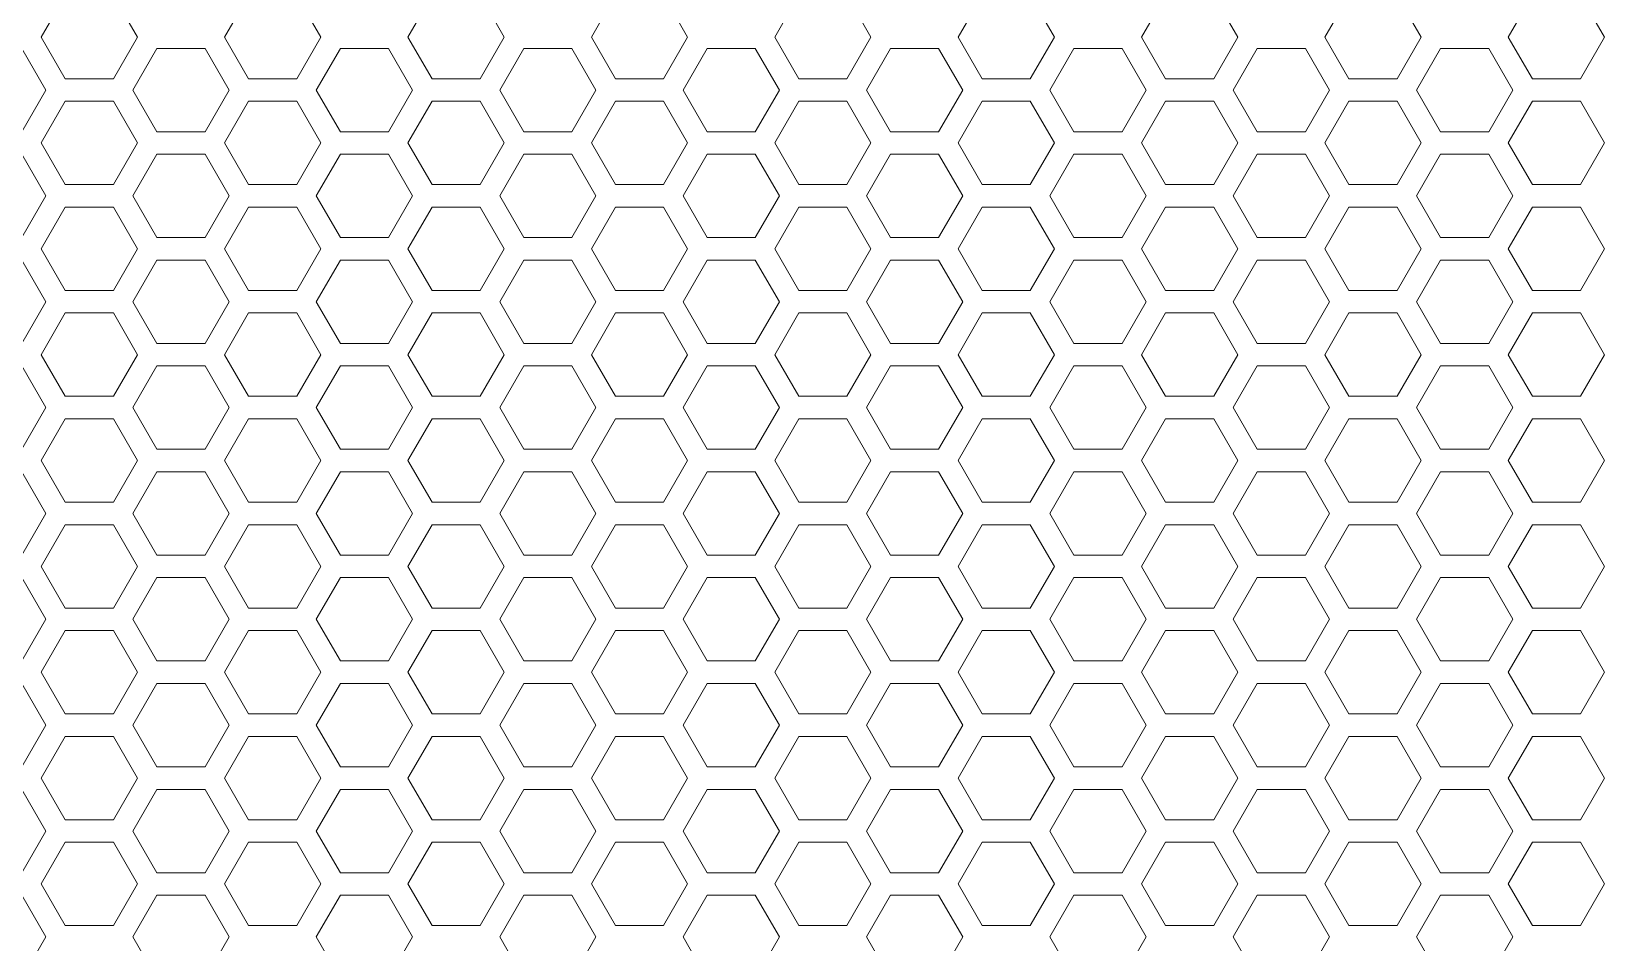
# Model space of a CAD drawing. Header units: millimetres. Extents: x 0 to 140, y -17 to 195.
# Drawn here: x 8.71 to 17.6, y 121.4 to 126.55 of the extents above; entities that cross this region are included whole.
import ezdxf

# ---------------------------------------------------------------- set-up
doc = ezdxf.new("R2010")
doc.units = ezdxf.units.MM
doc.layers.add('4203-42785_1_0', color=7, linetype='Continuous')

# ---------------------------------------------------------------- blocks, each defined once
blk = doc.blocks.new('a')
at = {"layer": '4203-42785_1_0', "color": 0, "linetype": 'ByBlock', "lineweight": 9}
for p, q in [((1509.7726, 443.4373), (1509.6659, 443.2525)), ((1510.0928, 443.2525), (1509.9861, 443.4373)), ((1510.5859, 443.4373), (1510.4792, 443.2525)), ((1510.9061, 443.2525), (1510.7994, 443.4373)), ((1511.3992, 443.4373), (1511.2925, 443.2525)), ((1511.7193, 443.2525), (1511.6126, 443.4373)), ((1512.2124, 443.4373), (1512.1057, 443.2525)), ((1512.5326, 443.2525), (1512.4259, 443.4373)), ((1513.0257, 443.4373), (1512.919, 443.2525)), ((1513.3458, 443.2525), (1513.2391, 443.4373)), ((1513.8389, 443.4373), (1513.7322, 443.2525)), ((1514.1591, 443.2525), (1514.0523, 443.4373)), ((1514.6522, 443.4373), (1514.5455, 443.2525)), ((1514.9724, 443.2525), (1514.8656, 443.4373)), ((1515.4655, 443.4373), (1515.3587, 443.2525)), ((1515.7856, 443.2525), (1515.6789, 443.4373)), ((1516.2788, 443.4373), (1516.1721, 443.2525)), ((1516.5989, 443.2525), (1516.4922, 443.4373)), ((1509.6862, 443.0177), (1509.5794, 443.2025)), ((1509.6659, 443.2525), (1509.7726, 443.0676)), ((1509.9861, 443.0676), (1510.0928, 443.2525)), ((1510.1793, 443.2025), (1510.0725, 443.0177)), ((1510.3927, 443.2025), (1510.1793, 443.2025)), ((1510.4994, 443.0177), (1510.3927, 443.2025)), ((1510.4792, 443.2525), (1510.5859, 443.0676)), ((1510.7994, 443.0676), (1510.9061, 443.2525)), ((1510.9926, 443.2025), (1510.8858, 443.0177)), ((1511.206, 443.2025), (1510.9926, 443.2025)), ((1511.3127, 443.0177), (1511.206, 443.2025)), ((1511.2925, 443.2525), (1511.3992, 443.0676)), ((1511.6126, 443.0676), (1511.7193, 443.2525)), ((1511.8058, 443.2025), (1511.6991, 443.0177)), ((1512.0192, 443.2025), (1511.8058, 443.2025)), ((1512.1259, 443.0177), (1512.0192, 443.2025)), ((1512.1057, 443.2525), (1512.2124, 443.0676)), ((1512.4259, 443.0676), (1512.5326, 443.2525)), ((1512.6191, 443.2025), (1512.5124, 443.0177)), ((1512.8325, 443.2025), (1512.6191, 443.2025)), ((1512.9393, 443.0177), (1512.8325, 443.2025)), ((1512.919, 443.2525), (1513.0257, 443.0676)), ((1513.2391, 443.0676), (1513.3458, 443.2525)), ((1513.4323, 443.2025), (1513.3256, 443.0177)), ((1513.6457, 443.2025), (1513.4323, 443.2025)), ((1513.7524, 443.0177), (1513.6457, 443.2025)), ((1513.7322, 443.2525), (1513.8389, 443.0676)), ((1514.0523, 443.0676), (1514.1591, 443.2525)), ((1514.2456, 443.2025), (1514.1389, 443.0177)), ((1514.459, 443.2025), (1514.2456, 443.2025)), ((1514.5657, 443.0177), (1514.459, 443.2025)), ((1514.5455, 443.2525), (1514.6522, 443.0676)), ((1514.8656, 443.0676), (1514.9724, 443.2525)), ((1515.0588, 443.2025), (1514.9521, 443.0177)), ((1515.2723, 443.2025), (1515.0588, 443.2025)), ((1515.379, 443.0177), (1515.2723, 443.2025)), ((1515.3587, 443.2525), (1515.4655, 443.0676)), ((1515.6789, 443.0676), (1515.7856, 443.2525)), ((1515.8721, 443.2025), (1515.7654, 443.0177)), ((1516.0855, 443.2025), (1515.8721, 443.2025)), ((1516.1923, 443.0177), (1516.0855, 443.2025)), ((1516.1721, 443.2525), (1516.2788, 443.0676)), ((1516.4922, 443.0676), (1516.5989, 443.2525)), ((1509.7726, 443.0676), (1509.9861, 443.0676)), ((1510.5859, 443.0676), (1510.7994, 443.0676)), ((1511.3992, 443.0676), (1511.6126, 443.0676)), ((1512.2124, 443.0676), (1512.4259, 443.0676)), ((1513.0257, 443.0676), (1513.2391, 443.0676)), ((1513.8389, 443.0676), (1514.0523, 443.0676)), ((1514.6522, 443.0676), (1514.8656, 443.0676)), ((1515.4655, 443.0676), (1515.6789, 443.0676)), ((1516.2788, 443.0676), (1516.4922, 443.0676)), ((1509.5794, 442.8328), (1509.6862, 443.0177)), ((1510.0725, 443.0177), (1510.1793, 442.8328)), ((1510.3927, 442.8328), (1510.4994, 443.0177)), ((1510.8858, 443.0177), (1510.9926, 442.8328)), ((1511.206, 442.8328), (1511.3127, 443.0177)), ((1511.6991, 443.0177), (1511.8058, 442.8328)), ((1512.0192, 442.8328), (1512.1259, 443.0177)), ((1512.5124, 443.0177), (1512.6191, 442.8328)), ((1512.8325, 442.8328), (1512.9393, 443.0177)), ((1513.3256, 443.0177), (1513.4323, 442.8328)), ((1513.6457, 442.8328), (1513.7524, 443.0177)), ((1514.1389, 443.0177), (1514.2456, 442.8328)), ((1514.459, 442.8328), (1514.5657, 443.0177)), ((1514.9521, 443.0177), (1515.0588, 442.8328)), ((1515.2723, 442.8328), (1515.379, 443.0177)), ((1515.7654, 443.0177), (1515.8721, 442.8328)), ((1516.0855, 442.8328), (1516.1923, 443.0177)), ((1509.7726, 442.9678), (1509.6659, 442.7829)), ((1509.9861, 442.9678), (1509.7726, 442.9678)), ((1510.0928, 442.7829), (1509.9861, 442.9678)), ((1510.5859, 442.9678), (1510.4792, 442.7829)), ((1510.7994, 442.9678), (1510.5859, 442.9678)), ((1510.9061, 442.7829), (1510.7994, 442.9678)), ((1511.3992, 442.9678), (1511.2925, 442.7829)), ((1511.6126, 442.9678), (1511.3992, 442.9678)), ((1511.7193, 442.7829), (1511.6126, 442.9678)), ((1512.2124, 442.9678), (1512.1057, 442.7829)), ((1512.4259, 442.9678), (1512.2124, 442.9678)), ((1512.5326, 442.7829), (1512.4259, 442.9678)), ((1513.0257, 442.9678), (1512.919, 442.7829)), ((1513.2391, 442.9678), (1513.0257, 442.9678)), ((1513.3458, 442.7829), (1513.2391, 442.9678)), ((1513.8389, 442.9678), (1513.7322, 442.7829)), ((1514.0523, 442.9678), (1513.8389, 442.9678)), ((1514.1591, 442.7829), (1514.0523, 442.9678)), ((1514.6522, 442.9678), (1514.5455, 442.7829)), ((1514.8656, 442.9678), (1514.6522, 442.9678)), ((1514.9724, 442.7829), (1514.8656, 442.9678)), ((1515.4655, 442.9678), (1515.3587, 442.7829)), ((1515.6789, 442.9678), (1515.4655, 442.9678)), ((1515.7856, 442.7829), (1515.6789, 442.9678)), ((1516.2788, 442.9678), (1516.1721, 442.7829)), ((1516.4922, 442.9678), (1516.2788, 442.9678)), ((1516.5989, 442.7829), (1516.4922, 442.9678)), ((1509.6659, 442.7829), (1509.7726, 442.598)), ((1509.9861, 442.598), (1510.0928, 442.7829)), ((1510.1793, 442.8328), (1510.3927, 442.8328)), ((1510.4792, 442.7829), (1510.5859, 442.598)), ((1510.7994, 442.598), (1510.9061, 442.7829)), ((1510.9926, 442.8328), (1511.206, 442.8328)), ((1511.2925, 442.7829), (1511.3992, 442.598)), ((1511.6126, 442.598), (1511.7193, 442.7829)), ((1511.8058, 442.8328), (1512.0192, 442.8328)), ((1512.1057, 442.7829), (1512.2124, 442.598)), ((1512.4259, 442.598), (1512.5326, 442.7829)), ((1512.6191, 442.8328), (1512.8325, 442.8328)), ((1512.919, 442.7829), (1513.0257, 442.598)), ((1513.2391, 442.598), (1513.3458, 442.7829)), ((1513.4323, 442.8328), (1513.6457, 442.8328)), ((1513.7322, 442.7829), (1513.8389, 442.598)), ((1514.0523, 442.598), (1514.1591, 442.7829)), ((1514.2456, 442.8328), (1514.459, 442.8328)), ((1514.5455, 442.7829), (1514.6522, 442.598)), ((1514.8656, 442.598), (1514.9724, 442.7829)), ((1515.0588, 442.8328), (1515.2723, 442.8328)), ((1515.3587, 442.7829), (1515.4655, 442.598)), ((1515.6789, 442.598), (1515.7856, 442.7829)), ((1515.8721, 442.8328), (1516.0855, 442.8328)), ((1516.1721, 442.7829), (1516.2788, 442.598)), ((1516.4922, 442.598), (1516.5989, 442.7829)), ((1509.6862, 442.5481), (1509.5794, 442.733)), ((1510.1793, 442.733), (1510.0725, 442.5481)), ((1510.3927, 442.733), (1510.1793, 442.733)), ((1510.4994, 442.5481), (1510.3927, 442.733)), ((1510.9926, 442.733), (1510.8858, 442.5481)), ((1511.206, 442.733), (1510.9926, 442.733)), ((1511.3127, 442.5481), (1511.206, 442.733)), ((1511.8058, 442.733), (1511.6991, 442.5481)), ((1512.0192, 442.733), (1511.8058, 442.733)), ((1512.1259, 442.5481), (1512.0192, 442.733)), ((1512.6191, 442.733), (1512.5124, 442.5481)), ((1512.8325, 442.733), (1512.6191, 442.733)), ((1512.9393, 442.5481), (1512.8325, 442.733)), ((1513.4323, 442.733), (1513.3256, 442.5481)), ((1513.6457, 442.733), (1513.4323, 442.733)), ((1513.7524, 442.5481), (1513.6457, 442.733)), ((1514.2456, 442.733), (1514.1389, 442.5481)), ((1514.459, 442.733), (1514.2456, 442.733)), ((1514.5657, 442.5481), (1514.459, 442.733)), ((1515.0588, 442.733), (1514.9521, 442.5481)), ((1515.2723, 442.733), (1515.0588, 442.733)), ((1515.379, 442.5481), (1515.2723, 442.733)), ((1515.8721, 442.733), (1515.7654, 442.5481)), ((1516.0855, 442.733), (1515.8721, 442.733)), ((1516.1923, 442.5481), (1516.0855, 442.733)), ((1509.7726, 442.598), (1509.9861, 442.598)), ((1510.5859, 442.598), (1510.7994, 442.598)), ((1511.3992, 442.598), (1511.6126, 442.598)), ((1512.2124, 442.598), (1512.4259, 442.598)), ((1513.0257, 442.598), (1513.2391, 442.598)), ((1513.8389, 442.598), (1514.0523, 442.598)), ((1514.6522, 442.598), (1514.8656, 442.598)), ((1515.4655, 442.598), (1515.6789, 442.598)), ((1516.2788, 442.598), (1516.4922, 442.598)), ((1509.5794, 442.3633), (1509.6862, 442.5481)), ((1510.0725, 442.5481), (1510.1793, 442.3633)), ((1510.3927, 442.3633), (1510.4994, 442.5481)), ((1510.8858, 442.5481), (1510.9926, 442.3633)), ((1511.206, 442.3633), (1511.3127, 442.5481)), ((1511.6991, 442.5481), (1511.8058, 442.3633)), ((1512.0192, 442.3633), (1512.1259, 442.5481)), ((1512.5124, 442.5481), (1512.6191, 442.3633)), ((1512.8325, 442.3633), (1512.9393, 442.5481)), ((1513.3256, 442.5481), (1513.4323, 442.3633)), ((1513.6457, 442.3633), (1513.7524, 442.5481)), ((1514.1389, 442.5481), (1514.2456, 442.3633)), ((1514.459, 442.3633), (1514.5657, 442.5481)), ((1514.9521, 442.5481), (1515.0588, 442.3633)), ((1515.2723, 442.3633), (1515.379, 442.5481)), ((1515.7654, 442.5481), (1515.8721, 442.3633)), ((1516.0855, 442.3633), (1516.1923, 442.5481)), ((1509.7726, 442.4982), (1509.6659, 442.3134)), ((1509.9861, 442.4982), (1509.7726, 442.4982)), ((1510.0928, 442.3134), (1509.9861, 442.4982)), ((1510.5859, 442.4982), (1510.4792, 442.3134)), ((1510.7994, 442.4982), (1510.5859, 442.4982)), ((1510.9061, 442.3134), (1510.7994, 442.4982)), ((1511.3992, 442.4982), (1511.2925, 442.3134)), ((1511.6126, 442.4982), (1511.3992, 442.4982)), ((1511.7193, 442.3134), (1511.6126, 442.4982)), ((1512.2124, 442.4982), (1512.1057, 442.3134)), ((1512.4259, 442.4982), (1512.2124, 442.4982)), ((1512.5326, 442.3134), (1512.4259, 442.4982)), ((1513.0257, 442.4982), (1512.919, 442.3134)), ((1513.2391, 442.4982), (1513.0257, 442.4982)), ((1513.3458, 442.3134), (1513.2391, 442.4982)), ((1513.8389, 442.4982), (1513.7322, 442.3134)), ((1514.0523, 442.4982), (1513.8389, 442.4982)), ((1514.1591, 442.3134), (1514.0523, 442.4982)), ((1514.6522, 442.4982), (1514.5455, 442.3134)), ((1514.8656, 442.4982), (1514.6522, 442.4982)), ((1514.9724, 442.3134), (1514.8656, 442.4982)), ((1515.4655, 442.4982), (1515.3587, 442.3134)), ((1515.6789, 442.4982), (1515.4655, 442.4982)), ((1515.7856, 442.3134), (1515.6789, 442.4982)), ((1516.2788, 442.4982), (1516.1721, 442.3134)), ((1516.4922, 442.4982), (1516.2788, 442.4982)), ((1516.5989, 442.3134), (1516.4922, 442.4982)), ((1509.6659, 442.3134), (1509.7726, 442.1285)), ((1509.9861, 442.1285), (1510.0928, 442.3134)), ((1510.1793, 442.3633), (1510.3927, 442.3633)), ((1510.4792, 442.3134), (1510.5859, 442.1285)), ((1510.7994, 442.1285), (1510.9061, 442.3134)), ((1510.9926, 442.3633), (1511.206, 442.3633)), ((1511.2925, 442.3134), (1511.3992, 442.1285)), ((1511.6126, 442.1285), (1511.7193, 442.3134)), ((1511.8058, 442.3633), (1512.0192, 442.3633)), ((1512.1057, 442.3134), (1512.2124, 442.1285)), ((1512.4259, 442.1285), (1512.5326, 442.3134)), ((1512.6191, 442.3633), (1512.8325, 442.3633)), ((1512.919, 442.3134), (1513.0257, 442.1285)), ((1513.2391, 442.1285), (1513.3458, 442.3134)), ((1513.4323, 442.3633), (1513.6457, 442.3633)), ((1513.7322, 442.3134), (1513.8389, 442.1285)), ((1514.0523, 442.1285), (1514.1591, 442.3134)), ((1514.2456, 442.3633), (1514.459, 442.3633)), ((1514.5455, 442.3134), (1514.6522, 442.1285)), ((1514.8656, 442.1285), (1514.9724, 442.3134)), ((1515.0588, 442.3633), (1515.2723, 442.3633)), ((1515.3587, 442.3134), (1515.4655, 442.1285)), ((1515.6789, 442.1285), (1515.7856, 442.3134)), ((1515.8721, 442.3633), (1516.0855, 442.3633)), ((1516.1721, 442.3134), (1516.2788, 442.1285)), ((1516.4922, 442.1285), (1516.5989, 442.3134)), ((1509.6862, 442.0786), (1509.5794, 442.2635)), ((1510.1793, 442.2635), (1510.0725, 442.0786)), ((1510.3927, 442.2635), (1510.1793, 442.2635)), ((1510.4994, 442.0786), (1510.3927, 442.2635)), ((1510.9926, 442.2635), (1510.8858, 442.0786)), ((1511.206, 442.2635), (1510.9926, 442.2635)), ((1511.3127, 442.0786), (1511.206, 442.2635)), ((1511.8058, 442.2635), (1511.6991, 442.0786)), ((1512.0192, 442.2635), (1511.8058, 442.2635)), ((1512.1259, 442.0786), (1512.0192, 442.2635)), ((1512.6191, 442.2635), (1512.5124, 442.0786)), ((1512.8325, 442.2635), (1512.6191, 442.2635)), ((1512.9393, 442.0786), (1512.8325, 442.2635)), ((1513.4323, 442.2635), (1513.3256, 442.0786)), ((1513.6457, 442.2635), (1513.4323, 442.2635)), ((1513.7524, 442.0786), (1513.6457, 442.2635)), ((1514.2456, 442.2635), (1514.1389, 442.0786)), ((1514.459, 442.2635), (1514.2456, 442.2635)), ((1514.5657, 442.0786), (1514.459, 442.2635)), ((1515.0588, 442.2635), (1514.9521, 442.0786)), ((1515.2723, 442.2635), (1515.0588, 442.2635)), ((1515.379, 442.0786), (1515.2723, 442.2635)), ((1515.8721, 442.2635), (1515.7654, 442.0786)), ((1516.0855, 442.2635), (1515.8721, 442.2635)), ((1516.1923, 442.0786), (1516.0855, 442.2635)), ((1509.7726, 442.1285), (1509.9861, 442.1285)), ((1510.5859, 442.1285), (1510.7994, 442.1285)), ((1511.3992, 442.1285), (1511.6126, 442.1285)), ((1512.2124, 442.1285), (1512.4259, 442.1285)), ((1513.0257, 442.1285), (1513.2391, 442.1285)), ((1513.8389, 442.1285), (1514.0523, 442.1285)), ((1514.6522, 442.1285), (1514.8656, 442.1285)), ((1515.4655, 442.1285), (1515.6789, 442.1285)), ((1516.2788, 442.1285), (1516.4922, 442.1285)), ((1509.5794, 441.8937), (1509.6862, 442.0786)), ((1509.7726, 442.0287), (1509.6659, 441.8438)), ((1509.9861, 442.0287), (1509.7726, 442.0287)), ((1510.0928, 441.8438), (1509.9861, 442.0287)), ((1510.0725, 442.0786), (1510.1793, 441.8937)), ((1510.3927, 441.8937), (1510.4994, 442.0786)), ((1510.5859, 442.0287), (1510.4792, 441.8438)), ((1510.7994, 442.0287), (1510.5859, 442.0287)), ((1510.9061, 441.8438), (1510.7994, 442.0287)), ((1510.8858, 442.0786), (1510.9926, 441.8937)), ((1511.206, 441.8937), (1511.3127, 442.0786)), ((1511.3992, 442.0287), (1511.2925, 441.8438)), ((1511.6126, 442.0287), (1511.3992, 442.0287)), ((1511.7193, 441.8438), (1511.6126, 442.0287)), ((1511.6991, 442.0786), (1511.8058, 441.8937)), ((1512.0192, 441.8937), (1512.1259, 442.0786)), ((1512.2124, 442.0287), (1512.1057, 441.8438)), ((1512.4259, 442.0287), (1512.2124, 442.0287)), ((1512.5326, 441.8438), (1512.4259, 442.0287)), ((1512.5124, 442.0786), (1512.6191, 441.8937)), ((1512.8325, 441.8937), (1512.9393, 442.0786)), ((1513.0257, 442.0287), (1512.919, 441.8438)), ((1513.2391, 442.0287), (1513.0257, 442.0287)), ((1513.3458, 441.8438), (1513.2391, 442.0287)), ((1513.3256, 442.0786), (1513.4323, 441.8937)), ((1513.6457, 441.8937), (1513.7524, 442.0786)), ((1513.8389, 442.0287), (1513.7322, 441.8438)), ((1514.0523, 442.0287), (1513.8389, 442.0287)), ((1514.1591, 441.8438), (1514.0523, 442.0287)), ((1514.1389, 442.0786), (1514.2456, 441.8937)), ((1514.459, 441.8937), (1514.5657, 442.0786)), ((1514.6522, 442.0287), (1514.5455, 441.8438)), ((1514.8656, 442.0287), (1514.6522, 442.0287)), ((1514.9724, 441.8438), (1514.8656, 442.0287)), ((1514.9521, 442.0786), (1515.0588, 441.8937)), ((1515.2723, 441.8937), (1515.379, 442.0786)), ((1515.4655, 442.0287), (1515.3587, 441.8438)), ((1515.6789, 442.0287), (1515.4655, 442.0287)), ((1515.7856, 441.8438), (1515.6789, 442.0287)), ((1515.7654, 442.0786), (1515.8721, 441.8937)), ((1516.0855, 441.8937), (1516.1923, 442.0786)), ((1516.2788, 442.0287), (1516.1721, 441.8438)), ((1516.4922, 442.0287), (1516.2788, 442.0287)), ((1516.5989, 441.8438), (1516.4922, 442.0287)), ((1510.1793, 441.8937), (1510.3927, 441.8937)), ((1510.9926, 441.8937), (1511.206, 441.8937)), ((1511.8058, 441.8937), (1512.0192, 441.8937)), ((1512.6191, 441.8937), (1512.8325, 441.8937)), ((1513.4323, 441.8937), (1513.6457, 441.8937)), ((1514.2456, 441.8937), (1514.459, 441.8937)), ((1515.0588, 441.8937), (1515.2723, 441.8937)), ((1515.8721, 441.8937), (1516.0855, 441.8937)), ((1509.6659, 441.8438), (1509.7726, 441.659)), ((1509.9861, 441.659), (1510.0928, 441.8438)), ((1510.4792, 441.8438), (1510.5859, 441.659)), ((1510.7994, 441.659), (1510.9061, 441.8438)), ((1511.2925, 441.8438), (1511.3992, 441.659)), ((1511.6126, 441.659), (1511.7193, 441.8438)), ((1512.1057, 441.8438), (1512.2124, 441.659)), ((1512.4259, 441.659), (1512.5326, 441.8438)), ((1512.919, 441.8438), (1513.0257, 441.659)), ((1513.2391, 441.659), (1513.3458, 441.8438)), ((1513.7322, 441.8438), (1513.8389, 441.659)), ((1514.0523, 441.659), (1514.1591, 441.8438)), ((1514.5455, 441.8438), (1514.6522, 441.659)), ((1514.8656, 441.659), (1514.9724, 441.8438)), ((1515.3587, 441.8438), (1515.4655, 441.659)), ((1515.6789, 441.659), (1515.7856, 441.8438)), ((1516.1721, 441.8438), (1516.2788, 441.659)), ((1516.4922, 441.659), (1516.5989, 441.8438)), ((1509.6862, 441.6091), (1509.5794, 441.7939)), ((1510.1793, 441.7939), (1510.0725, 441.6091)), ((1510.3927, 441.7939), (1510.1793, 441.7939)), ((1510.4994, 441.6091), (1510.3927, 441.7939)), ((1510.9926, 441.7939), (1510.8858, 441.6091)), ((1511.206, 441.7939), (1510.9926, 441.7939)), ((1511.3127, 441.6091), (1511.206, 441.7939)), ((1511.8058, 441.7939), (1511.6991, 441.6091)), ((1512.0192, 441.7939), (1511.8058, 441.7939)), ((1512.1259, 441.6091), (1512.0192, 441.7939)), ((1512.6191, 441.7939), (1512.5124, 441.6091)), ((1512.8325, 441.7939), (1512.6191, 441.7939)), ((1512.9393, 441.6091), (1512.8325, 441.7939)), ((1513.4323, 441.7939), (1513.3256, 441.6091)), ((1513.6457, 441.7939), (1513.4323, 441.7939)), ((1513.7524, 441.6091), (1513.6457, 441.7939)), ((1514.2456, 441.7939), (1514.1389, 441.6091)), ((1514.459, 441.7939), (1514.2456, 441.7939)), ((1514.5657, 441.6091), (1514.459, 441.7939)), ((1515.0588, 441.7939), (1514.9521, 441.6091)), ((1515.2723, 441.7939), (1515.0588, 441.7939)), ((1515.379, 441.6091), (1515.2723, 441.7939)), ((1515.8721, 441.7939), (1515.7654, 441.6091)), ((1516.0855, 441.7939), (1515.8721, 441.7939)), ((1516.1923, 441.6091), (1516.0855, 441.7939)), ((1509.5794, 441.4242), (1509.6862, 441.6091)), ((1509.7726, 441.659), (1509.9861, 441.659)), ((1510.0725, 441.6091), (1510.1793, 441.4242)), ((1510.3927, 441.4242), (1510.4994, 441.6091)), ((1510.5859, 441.659), (1510.7994, 441.659)), ((1510.8858, 441.6091), (1510.9926, 441.4242)), ((1511.206, 441.4242), (1511.3127, 441.6091)), ((1511.3992, 441.659), (1511.6126, 441.659)), ((1511.6991, 441.6091), (1511.8058, 441.4242)), ((1512.0192, 441.4242), (1512.1259, 441.6091)), ((1512.2124, 441.659), (1512.4259, 441.659)), ((1512.5124, 441.6091), (1512.6191, 441.4242)), ((1512.8325, 441.4242), (1512.9393, 441.6091)), ((1513.0257, 441.659), (1513.2391, 441.659)), ((1513.3256, 441.6091), (1513.4323, 441.4242)), ((1513.6457, 441.4242), (1513.7524, 441.6091)), ((1513.8389, 441.659), (1514.0523, 441.659)), ((1514.1389, 441.6091), (1514.2456, 441.4242)), ((1514.459, 441.4242), (1514.5657, 441.6091)), ((1514.6522, 441.659), (1514.8656, 441.659)), ((1514.9521, 441.6091), (1515.0588, 441.4242)), ((1515.2723, 441.4242), (1515.379, 441.6091)), ((1515.4655, 441.659), (1515.6789, 441.659)), ((1515.7654, 441.6091), (1515.8721, 441.4242)), ((1516.0855, 441.4242), (1516.1923, 441.6091)), ((1516.2788, 441.659), (1516.4922, 441.659)), ((1509.7726, 441.5591), (1509.6659, 441.3743)), ((1509.9861, 441.5591), (1509.7726, 441.5591)), ((1510.0928, 441.3743), (1509.9861, 441.5591)), ((1510.5859, 441.5591), (1510.4792, 441.3743)), ((1510.7994, 441.5591), (1510.5859, 441.5591)), ((1510.9061, 441.3743), (1510.7994, 441.5591)), ((1511.3992, 441.5591), (1511.2925, 441.3743)), ((1511.6126, 441.5591), (1511.3992, 441.5591)), ((1511.7193, 441.3743), (1511.6126, 441.5591)), ((1512.2124, 441.5591), (1512.1057, 441.3743)), ((1512.4259, 441.5591), (1512.2124, 441.5591)), ((1512.5326, 441.3743), (1512.4259, 441.5591)), ((1513.0257, 441.5591), (1512.919, 441.3743)), ((1513.2391, 441.5591), (1513.0257, 441.5591)), ((1513.3458, 441.3743), (1513.2391, 441.5591)), ((1513.8389, 441.5591), (1513.7322, 441.3743)), ((1514.0523, 441.5591), (1513.8389, 441.5591)), ((1514.1591, 441.3743), (1514.0523, 441.5591)), ((1514.6522, 441.5591), (1514.5455, 441.3743)), ((1514.8656, 441.5591), (1514.6522, 441.5591)), ((1514.9724, 441.3743), (1514.8656, 441.5591)), ((1515.4655, 441.5591), (1515.3587, 441.3743)), ((1515.6789, 441.5591), (1515.4655, 441.5591)), ((1515.7856, 441.3743), (1515.6789, 441.5591)), ((1516.2788, 441.5591), (1516.1721, 441.3743)), ((1516.4922, 441.5591), (1516.2788, 441.5591)), ((1516.5989, 441.3743), (1516.4922, 441.5591)), ((1510.1793, 441.4242), (1510.3927, 441.4242)), ((1510.9926, 441.4242), (1511.206, 441.4242)), ((1511.8058, 441.4242), (1512.0192, 441.4242)), ((1512.6191, 441.4242), (1512.8325, 441.4242)), ((1513.4323, 441.4242), (1513.6457, 441.4242)), ((1514.2456, 441.4242), (1514.459, 441.4242)), ((1515.0588, 441.4242), (1515.2723, 441.4242)), ((1515.8721, 441.4242), (1516.0855, 441.4242)), ((1509.6862, 441.1395), (1509.5794, 441.3244)), ((1509.6659, 441.3743), (1509.7726, 441.1894)), ((1509.9861, 441.1894), (1510.0928, 441.3743)), ((1510.1793, 441.3244), (1510.0725, 441.1395)), ((1510.3927, 441.3244), (1510.1793, 441.3244)), ((1510.4994, 441.1395), (1510.3927, 441.3244)), ((1510.4792, 441.3743), (1510.5859, 441.1894)), ((1510.7994, 441.1894), (1510.9061, 441.3743)), ((1510.9926, 441.3244), (1510.8858, 441.1395)), ((1511.206, 441.3244), (1510.9926, 441.3244)), ((1511.3127, 441.1395), (1511.206, 441.3244)), ((1511.2925, 441.3743), (1511.3992, 441.1894)), ((1511.6126, 441.1894), (1511.7193, 441.3743)), ((1511.8058, 441.3244), (1511.6991, 441.1395)), ((1512.0192, 441.3244), (1511.8058, 441.3244)), ((1512.1259, 441.1395), (1512.0192, 441.3244)), ((1512.1057, 441.3743), (1512.2124, 441.1894)), ((1512.4259, 441.1894), (1512.5326, 441.3743)), ((1512.6191, 441.3244), (1512.5124, 441.1395)), ((1512.8325, 441.3244), (1512.6191, 441.3244)), ((1512.9393, 441.1395), (1512.8325, 441.3244)), ((1512.919, 441.3743), (1513.0257, 441.1894)), ((1513.2391, 441.1894), (1513.3458, 441.3743)), ((1513.4323, 441.3244), (1513.3256, 441.1395)), ((1513.6457, 441.3244), (1513.4323, 441.3244)), ((1513.7524, 441.1395), (1513.6457, 441.3244)), ((1513.7322, 441.3743), (1513.8389, 441.1894)), ((1514.0523, 441.1894), (1514.1591, 441.3743)), ((1514.2456, 441.3244), (1514.1389, 441.1395)), ((1514.459, 441.3244), (1514.2456, 441.3244)), ((1514.5657, 441.1395), (1514.459, 441.3244)), ((1514.5455, 441.3743), (1514.6522, 441.1894)), ((1514.8656, 441.1894), (1514.9724, 441.3743)), ((1515.0588, 441.3244), (1514.9521, 441.1395)), ((1515.2723, 441.3244), (1515.0588, 441.3244)), ((1515.379, 441.1395), (1515.2723, 441.3244)), ((1515.3587, 441.3743), (1515.4655, 441.1894)), ((1515.6789, 441.1894), (1515.7856, 441.3743)), ((1515.8721, 441.3244), (1515.7654, 441.1395)), ((1516.0855, 441.3244), (1515.8721, 441.3244)), ((1516.1923, 441.1395), (1516.0855, 441.3244)), ((1516.1721, 441.3743), (1516.2788, 441.1894)), ((1516.4922, 441.1894), (1516.5989, 441.3743)), ((1509.7726, 441.1894), (1509.9861, 441.1894)), ((1510.5859, 441.1894), (1510.7994, 441.1894)), ((1511.3992, 441.1894), (1511.6126, 441.1894)), ((1512.2124, 441.1894), (1512.4259, 441.1894)), ((1513.0257, 441.1894), (1513.2391, 441.1894)), ((1513.8389, 441.1894), (1514.0523, 441.1894)), ((1514.6522, 441.1894), (1514.8656, 441.1894)), ((1515.4655, 441.1894), (1515.6789, 441.1894)), ((1516.2788, 441.1894), (1516.4922, 441.1894)), ((1509.5794, 440.9546), (1509.6862, 441.1395)), ((1510.0725, 441.1395), (1510.1793, 440.9546)), ((1510.3927, 440.9546), (1510.4994, 441.1395)), ((1510.8858, 441.1395), (1510.9926, 440.9546)), ((1511.206, 440.9546), (1511.3127, 441.1395)), ((1511.6991, 441.1395), (1511.8058, 440.9546)), ((1512.0192, 440.9546), (1512.1259, 441.1395)), ((1512.5124, 441.1395), (1512.6191, 440.9546)), ((1512.8325, 440.9546), (1512.9393, 441.1395)), ((1513.3256, 441.1395), (1513.4323, 440.9546)), ((1513.6457, 440.9546), (1513.7524, 441.1395)), ((1514.1389, 441.1395), (1514.2456, 440.9546)), ((1514.459, 440.9546), (1514.5657, 441.1395)), ((1514.9521, 441.1395), (1515.0588, 440.9546)), ((1515.2723, 440.9546), (1515.379, 441.1395)), ((1515.7654, 441.1395), (1515.8721, 440.9546)), ((1516.0855, 440.9546), (1516.1923, 441.1395)), ((1509.7726, 441.0896), (1509.6659, 440.9047)), ((1509.9861, 441.0896), (1509.7726, 441.0896)), ((1510.0928, 440.9047), (1509.9861, 441.0896)), ((1510.5859, 441.0896), (1510.4792, 440.9047)), ((1510.7994, 441.0896), (1510.5859, 441.0896)), ((1510.9061, 440.9047), (1510.7994, 441.0896)), ((1511.3992, 441.0896), (1511.2925, 440.9047)), ((1511.6126, 441.0896), (1511.3992, 441.0896)), ((1511.7193, 440.9047), (1511.6126, 441.0896)), ((1512.2124, 441.0896), (1512.1057, 440.9047)), ((1512.4259, 441.0896), (1512.2124, 441.0896)), ((1512.5326, 440.9047), (1512.4259, 441.0896)), ((1513.0257, 441.0896), (1512.919, 440.9047)), ((1513.2391, 441.0896), (1513.0257, 441.0896)), ((1513.3458, 440.9047), (1513.2391, 441.0896)), ((1513.8389, 441.0896), (1513.7322, 440.9047)), ((1514.0523, 441.0896), (1513.8389, 441.0896)), ((1514.1591, 440.9047), (1514.0523, 441.0896)), ((1514.6522, 441.0896), (1514.5455, 440.9047)), ((1514.8656, 441.0896), (1514.6522, 441.0896)), ((1514.9724, 440.9047), (1514.8656, 441.0896)), ((1515.4655, 441.0896), (1515.3587, 440.9047)), ((1515.6789, 441.0896), (1515.4655, 441.0896)), ((1515.7856, 440.9047), (1515.6789, 441.0896)), ((1516.2788, 441.0896), (1516.1721, 440.9047)), ((1516.4922, 441.0896), (1516.2788, 441.0896)), ((1516.5989, 440.9047), (1516.4922, 441.0896)), ((1509.6659, 440.9047), (1509.7726, 440.7199)), ((1509.9861, 440.7199), (1510.0928, 440.9047)), ((1510.1793, 440.9546), (1510.3927, 440.9546)), ((1510.4792, 440.9047), (1510.5859, 440.7199)), ((1510.7994, 440.7199), (1510.9061, 440.9047)), ((1510.9926, 440.9546), (1511.206, 440.9546)), ((1511.2925, 440.9047), (1511.3992, 440.7199)), ((1511.6126, 440.7199), (1511.7193, 440.9047)), ((1511.8058, 440.9546), (1512.0192, 440.9546)), ((1512.1057, 440.9047), (1512.2124, 440.7199)), ((1512.4259, 440.7199), (1512.5326, 440.9047)), ((1512.6191, 440.9546), (1512.8325, 440.9546)), ((1512.919, 440.9047), (1513.0257, 440.7199)), ((1513.2391, 440.7199), (1513.3458, 440.9047)), ((1513.4323, 440.9546), (1513.6457, 440.9546)), ((1513.7322, 440.9047), (1513.8389, 440.7199)), ((1514.0523, 440.7199), (1514.1591, 440.9047)), ((1514.2456, 440.9546), (1514.459, 440.9546)), ((1514.5455, 440.9047), (1514.6522, 440.7199)), ((1514.8656, 440.7199), (1514.9724, 440.9047)), ((1515.0588, 440.9546), (1515.2723, 440.9546)), ((1515.3587, 440.9047), (1515.4655, 440.7199)), ((1515.6789, 440.7199), (1515.7856, 440.9047)), ((1515.8721, 440.9546), (1516.0855, 440.9546)), ((1516.1721, 440.9047), (1516.2788, 440.7199)), ((1516.4922, 440.7199), (1516.5989, 440.9047)), ((1509.6862, 440.67), (1509.5794, 440.8548)), ((1510.1793, 440.8548), (1510.0725, 440.67)), ((1510.3927, 440.8548), (1510.1793, 440.8548)), ((1510.4994, 440.67), (1510.3927, 440.8548)), ((1510.9926, 440.8548), (1510.8858, 440.67)), ((1511.206, 440.8548), (1510.9926, 440.8548)), ((1511.3127, 440.67), (1511.206, 440.8548)), ((1511.8058, 440.8548), (1511.6991, 440.67)), ((1512.0192, 440.8548), (1511.8058, 440.8548)), ((1512.1259, 440.67), (1512.0192, 440.8548)), ((1512.6191, 440.8548), (1512.5124, 440.67)), ((1512.8325, 440.8548), (1512.6191, 440.8548)), ((1512.9393, 440.67), (1512.8325, 440.8548)), ((1513.4323, 440.8548), (1513.3256, 440.67)), ((1513.6457, 440.8548), (1513.4323, 440.8548)), ((1513.7524, 440.67), (1513.6457, 440.8548)), ((1514.2456, 440.8548), (1514.1389, 440.67)), ((1514.459, 440.8548), (1514.2456, 440.8548)), ((1514.5657, 440.67), (1514.459, 440.8548)), ((1515.0588, 440.8548), (1514.9521, 440.67)), ((1515.2723, 440.8548), (1515.0588, 440.8548)), ((1515.379, 440.67), (1515.2723, 440.8548)), ((1515.8721, 440.8548), (1515.7654, 440.67)), ((1516.0855, 440.8548), (1515.8721, 440.8548)), ((1516.1923, 440.67), (1516.0855, 440.8548)), ((1509.7726, 440.7199), (1509.9861, 440.7199)), ((1510.5859, 440.7199), (1510.7994, 440.7199)), ((1511.3992, 440.7199), (1511.6126, 440.7199)), ((1512.2124, 440.7199), (1512.4259, 440.7199)), ((1513.0257, 440.7199), (1513.2391, 440.7199)), ((1513.8389, 440.7199), (1514.0523, 440.7199)), ((1514.6522, 440.7199), (1514.8656, 440.7199)), ((1515.4655, 440.7199), (1515.6789, 440.7199)), ((1516.2788, 440.7199), (1516.4922, 440.7199)), ((1509.5794, 440.4851), (1509.6862, 440.67)), ((1509.7726, 440.6201), (1509.6659, 440.4352)), ((1509.9861, 440.6201), (1509.7726, 440.6201)), ((1510.0928, 440.4352), (1509.9861, 440.6201)), ((1510.0725, 440.67), (1510.1793, 440.4851)), ((1510.3927, 440.4851), (1510.4994, 440.67)), ((1510.5859, 440.6201), (1510.4792, 440.4352)), ((1510.7994, 440.6201), (1510.5859, 440.6201)), ((1510.9061, 440.4352), (1510.7994, 440.6201)), ((1510.8858, 440.67), (1510.9926, 440.4851)), ((1511.206, 440.4851), (1511.3127, 440.67)), ((1511.3992, 440.6201), (1511.2925, 440.4352)), ((1511.6126, 440.6201), (1511.3992, 440.6201)), ((1511.7193, 440.4352), (1511.6126, 440.6201)), ((1511.6991, 440.67), (1511.8058, 440.4851)), ((1512.0192, 440.4851), (1512.1259, 440.67)), ((1512.2124, 440.6201), (1512.1057, 440.4352)), ((1512.4259, 440.6201), (1512.2124, 440.6201)), ((1512.5326, 440.4352), (1512.4259, 440.6201)), ((1512.5124, 440.67), (1512.6191, 440.4851)), ((1512.8325, 440.4851), (1512.9393, 440.67)), ((1513.0257, 440.6201), (1512.919, 440.4352)), ((1513.2391, 440.6201), (1513.0257, 440.6201)), ((1513.3458, 440.4352), (1513.2391, 440.6201)), ((1513.3256, 440.67), (1513.4323, 440.4851)), ((1513.6457, 440.4851), (1513.7524, 440.67)), ((1513.8389, 440.6201), (1513.7322, 440.4352)), ((1514.0523, 440.6201), (1513.8389, 440.6201)), ((1514.1591, 440.4352), (1514.0523, 440.6201)), ((1514.1389, 440.67), (1514.2456, 440.4851)), ((1514.459, 440.4851), (1514.5657, 440.67)), ((1514.6522, 440.6201), (1514.5455, 440.4352)), ((1514.8656, 440.6201), (1514.6522, 440.6201)), ((1514.9724, 440.4352), (1514.8656, 440.6201)), ((1514.9521, 440.67), (1515.0588, 440.4851)), ((1515.2723, 440.4851), (1515.379, 440.67)), ((1515.4655, 440.6201), (1515.3587, 440.4352)), ((1515.6789, 440.6201), (1515.4655, 440.6201)), ((1515.7856, 440.4352), (1515.6789, 440.6201)), ((1515.7654, 440.67), (1515.8721, 440.4851)), ((1516.0855, 440.4851), (1516.1923, 440.67)), ((1516.2788, 440.6201), (1516.1721, 440.4352)), ((1516.4922, 440.6201), (1516.2788, 440.6201)), ((1516.5989, 440.4352), (1516.4922, 440.6201)), ((1510.1793, 440.4851), (1510.3927, 440.4851)), ((1510.9926, 440.4851), (1511.206, 440.4851)), ((1511.8058, 440.4851), (1512.0192, 440.4851)), ((1512.6191, 440.4851), (1512.8325, 440.4851)), ((1513.4323, 440.4851), (1513.6457, 440.4851)), ((1514.2456, 440.4851), (1514.459, 440.4851)), ((1515.0588, 440.4851), (1515.2723, 440.4851)), ((1515.8721, 440.4851), (1516.0855, 440.4851)), ((1509.6659, 440.4352), (1509.7726, 440.2503)), ((1509.9861, 440.2503), (1510.0928, 440.4352)), ((1510.4792, 440.4352), (1510.5859, 440.2503)), ((1510.7994, 440.2503), (1510.9061, 440.4352)), ((1511.2925, 440.4352), (1511.3992, 440.2503)), ((1511.6126, 440.2503), (1511.7193, 440.4352)), ((1512.1057, 440.4352), (1512.2124, 440.2503)), ((1512.4259, 440.2503), (1512.5326, 440.4352)), ((1512.919, 440.4352), (1513.0257, 440.2503)), ((1513.2391, 440.2503), (1513.3458, 440.4352)), ((1513.7322, 440.4352), (1513.8389, 440.2503)), ((1514.0523, 440.2503), (1514.1591, 440.4352)), ((1514.5455, 440.4352), (1514.6522, 440.2503)), ((1514.8656, 440.2503), (1514.9724, 440.4352)), ((1515.3587, 440.4352), (1515.4655, 440.2503)), ((1515.6789, 440.2503), (1515.7856, 440.4352)), ((1516.1721, 440.4352), (1516.2788, 440.2503)), ((1516.4922, 440.2503), (1516.5989, 440.4352)), ((1509.6862, 440.2004), (1509.5794, 440.3853)), ((1510.1793, 440.3853), (1510.0725, 440.2004)), ((1510.3927, 440.3853), (1510.1793, 440.3853)), ((1510.4994, 440.2004), (1510.3927, 440.3853)), ((1510.9926, 440.3853), (1510.8858, 440.2004)), ((1511.206, 440.3853), (1510.9926, 440.3853)), ((1511.3127, 440.2004), (1511.206, 440.3853)), ((1511.8058, 440.3853), (1511.6991, 440.2004)), ((1512.0192, 440.3853), (1511.8058, 440.3853)), ((1512.1259, 440.2004), (1512.0192, 440.3853)), ((1512.6191, 440.3853), (1512.5124, 440.2004)), ((1512.8325, 440.3853), (1512.6191, 440.3853)), ((1512.9393, 440.2004), (1512.8325, 440.3853)), ((1513.4323, 440.3853), (1513.3256, 440.2004)), ((1513.6457, 440.3853), (1513.4323, 440.3853)), ((1513.7524, 440.2004), (1513.6457, 440.3853)), ((1514.2456, 440.3853), (1514.1389, 440.2004)), ((1514.459, 440.3853), (1514.2456, 440.3853)), ((1514.5657, 440.2004), (1514.459, 440.3853)), ((1515.0588, 440.3853), (1514.9521, 440.2004)), ((1515.2723, 440.3853), (1515.0588, 440.3853)), ((1515.379, 440.2004), (1515.2723, 440.3853)), ((1515.8721, 440.3853), (1515.7654, 440.2004)), ((1516.0855, 440.3853), (1515.8721, 440.3853)), ((1516.1923, 440.2004), (1516.0855, 440.3853)), ((1509.7726, 440.2503), (1509.9861, 440.2503)), ((1510.5859, 440.2503), (1510.7994, 440.2503)), ((1511.3992, 440.2503), (1511.6126, 440.2503)), ((1512.2124, 440.2503), (1512.4259, 440.2503)), ((1513.0257, 440.2503), (1513.2391, 440.2503)), ((1513.8389, 440.2503), (1514.0523, 440.2503)), ((1514.6522, 440.2503), (1514.8656, 440.2503)), ((1515.4655, 440.2503), (1515.6789, 440.2503)), ((1516.2788, 440.2503), (1516.4922, 440.2503)), ((1509.5794, 440.0156), (1509.6862, 440.2004)), ((1509.7726, 440.1505), (1509.6659, 439.9656)), ((1509.9861, 440.1505), (1509.7726, 440.1505)), ((1510.0928, 439.9656), (1509.9861, 440.1505)), ((1510.0725, 440.2004), (1510.1793, 440.0156)), ((1510.3927, 440.0156), (1510.4994, 440.2004)), ((1510.5859, 440.1505), (1510.4792, 439.9656)), ((1510.7994, 440.1505), (1510.5859, 440.1505)), ((1510.9061, 439.9656), (1510.7994, 440.1505)), ((1510.8858, 440.2004), (1510.9926, 440.0156)), ((1511.206, 440.0156), (1511.3127, 440.2004)), ((1511.3992, 440.1505), (1511.2925, 439.9656)), ((1511.6126, 440.1505), (1511.3992, 440.1505)), ((1511.7193, 439.9656), (1511.6126, 440.1505)), ((1511.6991, 440.2004), (1511.8058, 440.0156)), ((1512.0192, 440.0156), (1512.1259, 440.2004)), ((1512.2124, 440.1505), (1512.1057, 439.9656)), ((1512.4259, 440.1505), (1512.2124, 440.1505)), ((1512.5326, 439.9656), (1512.4259, 440.1505)), ((1512.5124, 440.2004), (1512.6191, 440.0156)), ((1512.8325, 440.0156), (1512.9393, 440.2004)), ((1513.0257, 440.1505), (1512.919, 439.9656)), ((1513.2391, 440.1505), (1513.0257, 440.1505)), ((1513.3458, 439.9656), (1513.2391, 440.1505)), ((1513.3256, 440.2004), (1513.4323, 440.0156)), ((1513.6457, 440.0156), (1513.7524, 440.2004)), ((1513.8389, 440.1505), (1513.7322, 439.9656)), ((1514.0523, 440.1505), (1513.8389, 440.1505)), ((1514.1591, 439.9656), (1514.0523, 440.1505)), ((1514.1389, 440.2004), (1514.2456, 440.0156)), ((1514.459, 440.0156), (1514.5657, 440.2004)), ((1514.6522, 440.1505), (1514.5455, 439.9656)), ((1514.8656, 440.1505), (1514.6522, 440.1505)), ((1514.9724, 439.9656), (1514.8656, 440.1505)), ((1514.9521, 440.2004), (1515.0588, 440.0156)), ((1515.2723, 440.0156), (1515.379, 440.2004)), ((1515.4655, 440.1505), (1515.3587, 439.9656)), ((1515.6789, 440.1505), (1515.4655, 440.1505)), ((1515.7856, 439.9656), (1515.6789, 440.1505)), ((1515.7654, 440.2004), (1515.8721, 440.0156)), ((1516.0855, 440.0156), (1516.1923, 440.2004)), ((1516.2788, 440.1505), (1516.1721, 439.9656)), ((1516.4922, 440.1505), (1516.2788, 440.1505)), ((1516.5989, 439.9656), (1516.4922, 440.1505)), ((1510.1793, 440.0156), (1510.3927, 440.0156)), ((1510.9926, 440.0156), (1511.206, 440.0156)), ((1511.8058, 440.0156), (1512.0192, 440.0156)), ((1512.6191, 440.0156), (1512.8325, 440.0156)), ((1513.4323, 440.0156), (1513.6457, 440.0156)), ((1514.2456, 440.0156), (1514.459, 440.0156)), ((1515.0588, 440.0156), (1515.2723, 440.0156)), ((1515.8721, 440.0156), (1516.0855, 440.0156)), ((1509.6659, 439.9656), (1509.7726, 439.7808)), ((1509.9861, 439.7808), (1510.0928, 439.9656)), ((1510.4792, 439.9656), (1510.5859, 439.7808)), ((1510.7994, 439.7808), (1510.9061, 439.9656)), ((1511.2925, 439.9656), (1511.3992, 439.7808)), ((1511.6126, 439.7808), (1511.7193, 439.9656)), ((1512.1057, 439.9656), (1512.2124, 439.7808)), ((1512.4259, 439.7808), (1512.5326, 439.9656)), ((1512.919, 439.9656), (1513.0257, 439.7808)), ((1513.2391, 439.7808), (1513.3458, 439.9656)), ((1513.7322, 439.9656), (1513.8389, 439.7808)), ((1514.0523, 439.7808), (1514.1591, 439.9656)), ((1514.5455, 439.9656), (1514.6522, 439.7808)), ((1514.8656, 439.7808), (1514.9724, 439.9656)), ((1515.3587, 439.9656), (1515.4655, 439.7808)), ((1515.6789, 439.7808), (1515.7856, 439.9656)), ((1516.1721, 439.9656), (1516.2788, 439.7808)), ((1516.4922, 439.7808), (1516.5989, 439.9656)), ((1509.6862, 439.7309), (1509.5794, 439.9157)), ((1510.1793, 439.9157), (1510.0725, 439.7309)), ((1510.3927, 439.9157), (1510.1793, 439.9157)), ((1510.4994, 439.7309), (1510.3927, 439.9157)), ((1510.9926, 439.9157), (1510.8858, 439.7309)), ((1511.206, 439.9157), (1510.9926, 439.9157)), ((1511.3127, 439.7309), (1511.206, 439.9157)), ((1511.8058, 439.9157), (1511.6991, 439.7309)), ((1512.0192, 439.9157), (1511.8058, 439.9157)), ((1512.1259, 439.7309), (1512.0192, 439.9157)), ((1512.6191, 439.9157), (1512.5124, 439.7309)), ((1512.8325, 439.9157), (1512.6191, 439.9157)), ((1512.9393, 439.7309), (1512.8325, 439.9157)), ((1513.4323, 439.9157), (1513.3256, 439.7309)), ((1513.6457, 439.9157), (1513.4323, 439.9157)), ((1513.7524, 439.7309), (1513.6457, 439.9157)), ((1514.2456, 439.9157), (1514.1389, 439.7309)), ((1514.459, 439.9157), (1514.2456, 439.9157)), ((1514.5657, 439.7309), (1514.459, 439.9157)), ((1515.0588, 439.9157), (1514.9521, 439.7309)), ((1515.2723, 439.9157), (1515.0588, 439.9157)), ((1515.379, 439.7309), (1515.2723, 439.9157)), ((1515.8721, 439.9157), (1515.7654, 439.7309)), ((1516.0855, 439.9157), (1515.8721, 439.9157)), ((1516.1923, 439.7309), (1516.0855, 439.9157)), ((1509.5794, 439.546), (1509.6862, 439.7309)), ((1509.7726, 439.7808), (1509.9861, 439.7808)), ((1510.0725, 439.7309), (1510.1793, 439.546)), ((1510.3927, 439.546), (1510.4994, 439.7309)), ((1510.5859, 439.7808), (1510.7994, 439.7808)), ((1510.8858, 439.7309), (1510.9926, 439.546)), ((1511.206, 439.546), (1511.3127, 439.7309)), ((1511.3992, 439.7808), (1511.6126, 439.7808)), ((1511.6991, 439.7309), (1511.8058, 439.546)), ((1512.0192, 439.546), (1512.1259, 439.7309)), ((1512.2124, 439.7808), (1512.4259, 439.7808)), ((1512.5124, 439.7309), (1512.6191, 439.546)), ((1512.8325, 439.546), (1512.9393, 439.7309)), ((1513.0257, 439.7808), (1513.2391, 439.7808)), ((1513.3256, 439.7309), (1513.4323, 439.546)), ((1513.6457, 439.546), (1513.7524, 439.7309)), ((1513.8389, 439.7808), (1514.0523, 439.7808)), ((1514.1389, 439.7309), (1514.2456, 439.546)), ((1514.459, 439.546), (1514.5657, 439.7309)), ((1514.6522, 439.7808), (1514.8656, 439.7808)), ((1514.9521, 439.7309), (1515.0588, 439.546)), ((1515.2723, 439.546), (1515.379, 439.7309)), ((1515.4655, 439.7808), (1515.6789, 439.7808)), ((1515.7654, 439.7309), (1515.8721, 439.546)), ((1516.0855, 439.546), (1516.1923, 439.7309)), ((1516.2788, 439.7808), (1516.4922, 439.7808)), ((1509.7726, 439.681), (1509.6659, 439.4961)), ((1509.9861, 439.681), (1509.7726, 439.681)), ((1510.0928, 439.4961), (1509.9861, 439.681)), ((1510.5859, 439.681), (1510.4792, 439.4961)), ((1510.7994, 439.681), (1510.5859, 439.681)), ((1510.9061, 439.4961), (1510.7994, 439.681)), ((1511.3992, 439.681), (1511.2925, 439.4961)), ((1511.6126, 439.681), (1511.3992, 439.681)), ((1511.7193, 439.4961), (1511.6126, 439.681)), ((1512.2124, 439.681), (1512.1057, 439.4961)), ((1512.4259, 439.681), (1512.2124, 439.681)), ((1512.5326, 439.4961), (1512.4259, 439.681)), ((1513.0257, 439.681), (1512.919, 439.4961)), ((1513.2391, 439.681), (1513.0257, 439.681)), ((1513.3458, 439.4961), (1513.2391, 439.681)), ((1513.8389, 439.681), (1513.7322, 439.4961)), ((1514.0523, 439.681), (1513.8389, 439.681)), ((1514.1591, 439.4961), (1514.0523, 439.681)), ((1514.6522, 439.681), (1514.5455, 439.4961)), ((1514.8656, 439.681), (1514.6522, 439.681)), ((1514.9724, 439.4961), (1514.8656, 439.681)), ((1515.4655, 439.681), (1515.3587, 439.4961)), ((1515.6789, 439.681), (1515.4655, 439.681)), ((1515.7856, 439.4961), (1515.6789, 439.681)), ((1516.2788, 439.681), (1516.1721, 439.4961)), ((1516.4922, 439.681), (1516.2788, 439.681)), ((1516.5989, 439.4961), (1516.4922, 439.681)), ((1510.1793, 439.546), (1510.3927, 439.546)), ((1510.9926, 439.546), (1511.206, 439.546)), ((1511.8058, 439.546), (1512.0192, 439.546)), ((1512.6191, 439.546), (1512.8325, 439.546)), ((1513.4323, 439.546), (1513.6457, 439.546)), ((1514.2456, 439.546), (1514.459, 439.546)), ((1515.0588, 439.546), (1515.2723, 439.546)), ((1515.8721, 439.546), (1516.0855, 439.546)), ((1509.6862, 439.2613), (1509.5794, 439.4462)), ((1509.6659, 439.4961), (1509.7726, 439.3112)), ((1509.9861, 439.3112), (1510.0928, 439.4961)), ((1510.1793, 439.4462), (1510.0725, 439.2613)), ((1510.3927, 439.4462), (1510.1793, 439.4462)), ((1510.4994, 439.2613), (1510.3927, 439.4462)), ((1510.4792, 439.4961), (1510.5859, 439.3112)), ((1510.7994, 439.3112), (1510.9061, 439.4961)), ((1510.9926, 439.4462), (1510.8858, 439.2613)), ((1511.206, 439.4462), (1510.9926, 439.4462)), ((1511.3127, 439.2613), (1511.206, 439.4462)), ((1511.2925, 439.4961), (1511.3992, 439.3112)), ((1511.6126, 439.3112), (1511.7193, 439.4961)), ((1511.8058, 439.4462), (1511.6991, 439.2613)), ((1512.0192, 439.4462), (1511.8058, 439.4462)), ((1512.1259, 439.2613), (1512.0192, 439.4462)), ((1512.1057, 439.4961), (1512.2124, 439.3112)), ((1512.4259, 439.3112), (1512.5326, 439.4961)), ((1512.6191, 439.4462), (1512.5124, 439.2613)), ((1512.8325, 439.4462), (1512.6191, 439.4462)), ((1512.9393, 439.2613), (1512.8325, 439.4462)), ((1512.919, 439.4961), (1513.0257, 439.3112)), ((1513.2391, 439.3112), (1513.3458, 439.4961)), ((1513.4323, 439.4462), (1513.3256, 439.2613)), ((1513.6457, 439.4462), (1513.4323, 439.4462)), ((1513.7524, 439.2613), (1513.6457, 439.4462)), ((1513.7322, 439.4961), (1513.8389, 439.3112)), ((1514.0523, 439.3112), (1514.1591, 439.4961)), ((1514.2456, 439.4462), (1514.1389, 439.2613)), ((1514.459, 439.4462), (1514.2456, 439.4462)), ((1514.5657, 439.2613), (1514.459, 439.4462)), ((1514.5455, 439.4961), (1514.6522, 439.3112)), ((1514.8656, 439.3112), (1514.9724, 439.4961)), ((1515.0588, 439.4462), (1514.9521, 439.2613)), ((1515.2723, 439.4462), (1515.0588, 439.4462)), ((1515.379, 439.2613), (1515.2723, 439.4462)), ((1515.3587, 439.4961), (1515.4655, 439.3112)), ((1515.6789, 439.3112), (1515.7856, 439.4961)), ((1515.8721, 439.4462), (1515.7654, 439.2613)), ((1516.0855, 439.4462), (1515.8721, 439.4462)), ((1516.1923, 439.2613), (1516.0855, 439.4462)), ((1516.1721, 439.4961), (1516.2788, 439.3112)), ((1516.4922, 439.3112), (1516.5989, 439.4961)), ((1509.7726, 439.3112), (1509.9861, 439.3112)), ((1510.5859, 439.3112), (1510.7994, 439.3112)), ((1511.3992, 439.3112), (1511.6126, 439.3112)), ((1512.2124, 439.3112), (1512.4259, 439.3112)), ((1513.0257, 439.3112), (1513.2391, 439.3112)), ((1513.8389, 439.3112), (1514.0523, 439.3112)), ((1514.6522, 439.3112), (1514.8656, 439.3112)), ((1515.4655, 439.3112), (1515.6789, 439.3112)), ((1516.2788, 439.3112), (1516.4922, 439.3112)), ((1509.5794, 439.0765), (1509.6862, 439.2613)), ((1510.0725, 439.2613), (1510.1793, 439.0765)), ((1510.3927, 439.0765), (1510.4994, 439.2613)), ((1510.8858, 439.2613), (1510.9926, 439.0765)), ((1511.206, 439.0765), (1511.3127, 439.2613)), ((1511.6991, 439.2613), (1511.8058, 439.0765)), ((1512.0192, 439.0765), (1512.1259, 439.2613)), ((1512.5124, 439.2613), (1512.6191, 439.0765)), ((1512.8325, 439.0765), (1512.9393, 439.2613)), ((1513.3256, 439.2613), (1513.4323, 439.0765)), ((1513.6457, 439.0765), (1513.7524, 439.2613)), ((1514.1389, 439.2613), (1514.2456, 439.0765)), ((1514.459, 439.0765), (1514.5657, 439.2613)), ((1514.9521, 439.2613), (1515.0588, 439.0765)), ((1515.2723, 439.0765), (1515.379, 439.2613)), ((1515.7654, 439.2613), (1515.8721, 439.0765)), ((1516.0855, 439.0765), (1516.1923, 439.2613))]:
    blk.add_line(p, q, dxfattribs=at)

msp = doc.modelspace()

# ---------------------------------------------------------------- block references
at = {"lineweight": 15, "xscale": 1.275468447124703, "yscale": 1.275468447124703, "zscale": 1.275468447124703}
msp.add_blockref('a', (-1916.7704, -438.8363), dxfattribs=at)

doc.saveas('drawing.dxf')
